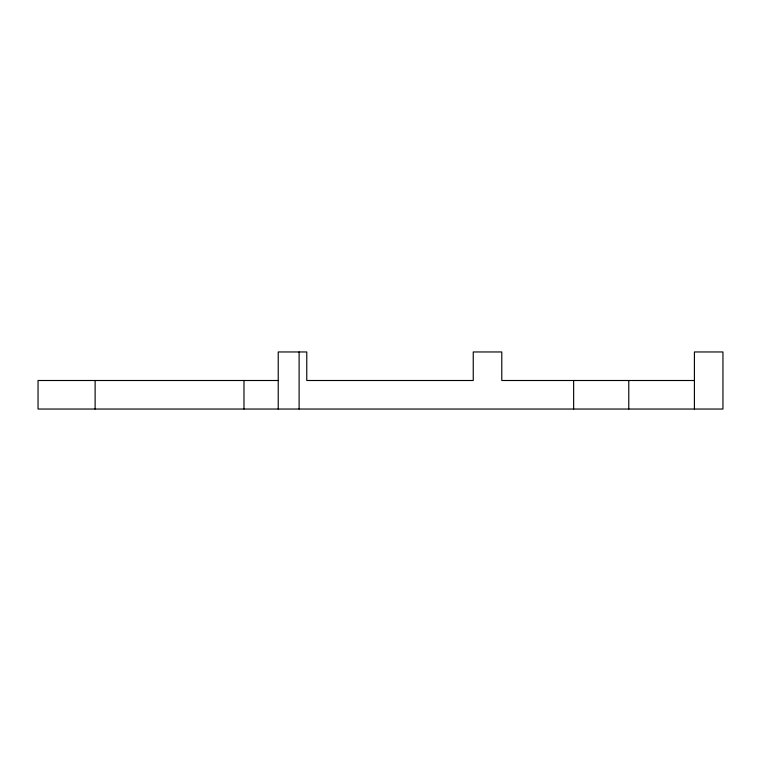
<?xml version="1.0" encoding="UTF-8"?>
<svg xmlns="http://www.w3.org/2000/svg" width="761" height="761" viewBox="0 0 761 761"><rect width="100%" height="100%" fill="white"/><g stroke="black" fill="none" stroke-linecap="round" stroke-linejoin="round"><path stroke-width="1.14" d="M278.231 380.5L38.05 380.5L38.05 409.038L722.95 409.038L722.95 351.963L694.413 351.963L694.413 409.038M694.413 380.5L501.784 380.5L501.784 351.963L473.247 351.963L473.247 380.5L306.769 380.5L306.769 351.963L278.231 351.963L278.231 409.038M628.776 380.5L628.776 409.038M573.642 380.5L573.642 409.038M299.111 351.963L299.111 409.038M243.986 380.5L243.986 409.038M95.125 380.5L95.125 409.038"/></g></svg>
